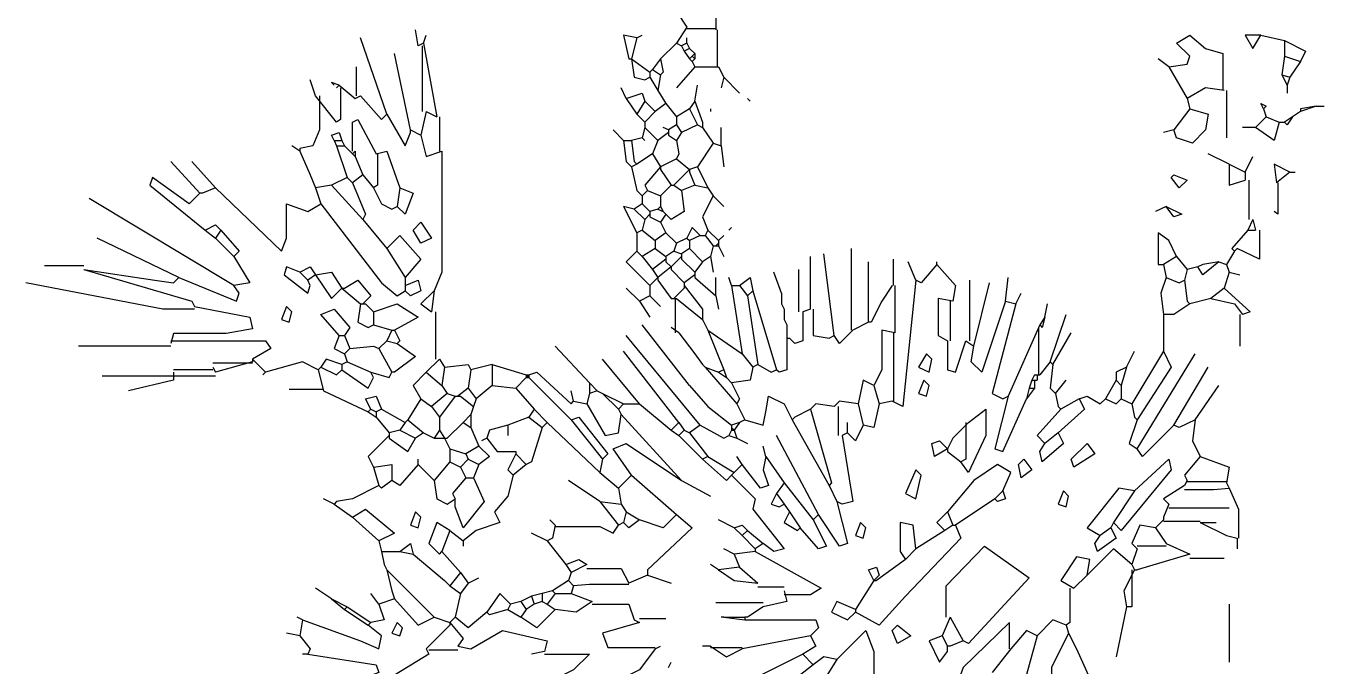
# Model space of a CAD drawing. Header units: inches. Extents: x 76 to 180, y 185 to 403.
# Drawn here: x 75.9 to 158.1, y 244.1 to 284.6 of the extents above; entities that cross this region are included whole.
import ezdxf

# ---------------------------------------------------------------- set-up
doc = ezdxf.new("R2010")
doc.units = ezdxf.units.IN
doc.header["$MEASUREMENT"] = 0
doc.layers.add('Standard', color=7, linetype='Continuous')

# ---------------------------------------------------------------- blocks, each defined once
blk = doc.blocks.new('A$C0E4205D2')
at = {"layer": 'Standard', "color": 3, "linetype": 'Continuous'}
for points in [[(41.167, 100.166), (41.833, 99.165)], [(43.666, 99.832), (43.666, 98.999)], [(24.832, 97.999), (24.666, 98.999)], [(25.166, 98.166), (25.333, 98.666)], [(38.666, 98.498), (37.833, 98.666), (38.167, 97.166), (38.333, 97.166)], [(38.666, 98.498), (39, 98.666)], [(41.833, 99.165), (41.167, 98.166)], [(41.833, 99.083), (43.666, 99.083)], [(43.75, 98.999), (43.75, 96.666)], [(72.333, 96.666), (73.5, 96.832), (73.666, 97.333), (72.833, 98.166), (73.666, 98.666), (74.666, 97.833), (75.749, 97.499), (75.749, 95.166)], [(78.166, 98.666), (77.167, 98.666), (77.666, 97.833), (78.166, 98.666)], [(78.166, 98.666), (79.666, 98.332)], [(22.833, 93.666), (21.165, 98.498)], [(25.166, 98.166), (24.832, 97.999)], [(25.082, 97.999), (25.082, 93.832)], [(25.166, 98.166), (25.999, 93.5)], [(38.666, 98.498), (38.333, 97.166)], [(41.167, 98.166), (40.166, 97.166)], [(41.167, 98.166), (41.499, 97.999)], [(41.833, 98.166), (41.499, 97.999)], [(41.499, 97.999), (41.666, 97.665)], [(42, 97.833), (41.666, 97.665)], [(41.833, 98.166), (41.833, 98.498)], [(41.833, 98.166), (42, 97.833)], [(42, 97.833), (42.332, 97.499)], [(79.666, 98.332), (81, 97.665), (80.666, 96.999)], [(79.666, 98.332), (79.666, 97.333)], [(24.333, 92.667), (23.332, 97.499)], [(38.333, 97.166), (39.499, 96.333)], [(38.333, 97.166), (38.499, 95.999), (39.166, 95.833), (39.499, 95.999)], [(40.166, 97.166), (39.667, 96.5)], [(40.166, 97.166), (40.333, 96.333), (40.166, 96.165)], [(41.666, 97.665), (42, 97.166)], [(42.166, 97.333), (42, 97.166)], [(42, 97.166), (42.166, 96.999)], [(42.332, 97.499), (42.166, 97.333)], [(42.166, 97.333), (42.332, 97.166)], [(42.332, 97.166), (42.166, 96.999)], [(42.166, 96.999), (42.332, 96.666)], [(42.332, 97.499), (42.332, 97.166)], [(72.333, 96.666), (71.666, 97.166)], [(79.666, 97.333), (79.5, 96.165)], [(79.666, 97.333), (80.666, 96.999)], [(80.666, 96.999), (79.999, 95.999)], [(20.917, 94.833), (20.917, 96.666)], [(39.667, 96.5), (39.499, 96.333)], [(39.499, 96.333), (39.499, 96.165)], [(39.499, 96.165), (39.499, 95.999)], [(39.667, 96.5), (40.166, 96.165)], [(40.166, 96.165), (39.999, 95.166)], [(42.332, 96.666), (41.167, 95.332)], [(42.332, 96.666), (43.832, 96.666)], [(43.832, 96.666), (44.167, 95.999)], [(72.333, 96.666), (73.5, 94.665)], [(79.5, 96.165), (79.999, 95.999)], [(79.5, 96.165), (79.832, 95.499)], [(18.333, 94.833), (17.999, 95.833)], [(19.916, 95.332), (19.916, 93.332), (19.666, 93.166), (18.333, 94.833)], [(19.833, 95.499), (19.333, 95.666), (19.499, 95.499)], [(19.833, 95.499), (19.666, 95.332)], [(19.833, 95.499), (20.833, 94.665), (21.165, 94.833)], [(37.999, 94.665), (37.666, 95.332)], [(39.499, 95.999), (39.999, 95.166)], [(42.332, 94.499), (42.499, 95.499)], [(44.167, 95.999), (44, 95.332)], [(44.167, 95.999), (45.166, 95)], [(75.833, 95.166), (74.666, 95.332), (73.5, 94.665)], [(79.999, 95.999), (79.832, 95.499)], [(79.832, 95.499), (79.832, 95)], [(18.582, 94.833), (18.582, 92.667), (18.166, 91.666), (17.332, 91.499), (17.332, 91.333)], [(21.165, 94.833), (22.499, 93.332), (22.833, 93.666)], [(37.999, 94.665), (39, 95), (39.166, 94.499)], [(37.999, 94.665), (38.666, 93.666)], [(39.166, 94.499), (38.666, 93.666)], [(39.166, 94.499), (39.833, 93.832)], [(39.999, 95.166), (40.5, 94.333)], [(42.332, 94.499), (42, 93.999)], [(42.332, 94.499), (42.833, 93.166), (42.833, 92.833)], [(45.667, 94.665), (45.833, 94.499)], [(73.5, 94.665), (73.666, 93.999)], [(75.999, 95.166), (75.999, 92.166)], [(25.333, 93.832), (25, 92.332)], [(25.333, 93.832), (25.999, 93.5)], [(39.833, 93.832), (39.166, 93.166)], [(40.5, 94.333), (39.833, 93.832)], [(40.5, 94.333), (41.167, 93.5)], [(42, 93.999), (41.167, 93.5)], [(42, 93.999), (42.499, 92.999)], [(43.333, 93.999), (43.333, 93.832)], [(73.666, 93.999), (74.832, 93.666), (74.666, 92.667), (73.833, 91.832), (72.833, 92.166), (72.667, 92.667)], [(73.666, 93.999), (72.667, 92.667)], [(78.333, 93.999), (78.166, 94.333), (78.499, 94.166), (78.333, 93.999)], [(78.333, 93.999), (78.499, 93.5)], [(80.666, 93.832), (80.167, 93.5)], [(81.667, 94.166), (80.666, 93.832)], [(81.667, 94.166), (80.666, 93.999), (80.666, 93.832)], [(81.667, 94.166), (82.166, 94.166)], [(20.667, 91.333), (20.667, 93.166), (20.999, 93.332), (22.166, 91.165)], [(22.833, 93.666), (23.999, 91.666), (24.333, 92.499), (24.333, 92.667)], [(26.166, 93.5), (26.166, 91.333)], [(38.666, 93.666), (39.166, 93.166)], [(39.166, 93.166), (39.166, 92.833)], [(41.167, 92.999), (40.666, 92.667)], [(41.167, 93.5), (41.167, 92.999)], [(41.167, 92.999), (41.499, 92.499)], [(42.499, 92.999), (41.499, 92.499)], [(42.499, 92.999), (42.833, 92.833)], [(78.499, 93.5), (77.833, 92.833)], [(79.333, 93.166), (78.999, 92), (77.833, 92.833)], [(78.499, 93.5), (79.333, 93.166)], [(79.333, 93.166), (79.666, 93.166)], [(80.167, 93.5), (79.666, 93.166)], [(80.167, 93.5), (79.832, 92.999), (79.666, 93.166)], [(19.499, 92), (19.333, 92.332), (19.833, 92.499), (20, 92)], [(24.333, 92.667), (25, 92.332)], [(25, 92.332), (25.333, 90.999), (26.332, 91.333)], [(37.833, 92), (37.166, 92.667)], [(39, 92.166), (38.333, 92)], [(39.166, 92.833), (39, 92.166)], [(39, 92.166), (39.166, 92)], [(39.166, 92.833), (39.999, 92)], [(40.666, 92.499), (39.999, 92)], [(40.666, 92.667), (40.333, 92.833)], [(40.666, 92.667), (40.666, 92.499)], [(40.666, 92.499), (40.666, 92.332)], [(40.666, 92.332), (41.167, 92)], [(41.499, 92.499), (41.167, 92)], [(42.833, 92.833), (43.5, 91.832)], [(44, 91.666), (44, 92.833)], [(72.667, 92.667), (72, 92.499)], [(77.833, 92.833), (76.999, 92.833)], [(17.332, 91.333), (16.833, 91.666)], [(17.332, 91.333), (17.999, 89.833), (18.333, 89)], [(19.499, 92), (20, 92)], [(19.499, 92), (19.666, 91.666)], [(19.666, 91.666), (20.166, 91.666)], [(19.666, 91.666), (20.332, 89.665)], [(20, 92), (20.166, 91.666)], [(20.166, 91.666), (20.667, 91.165)], [(20.833, 91.333), (20.667, 91.165)], [(20.833, 91.333), (20.833, 90.999)], [(22.166, 91.165), (22.833, 91.333), (23.666, 89)], [(26.332, 91.333), (26.332, 83.665), (25.833, 82.5)], [(37.833, 92), (38.333, 92)], [(37.833, 92), (37.999, 90.666), (38.333, 90.332)], [(38.333, 92), (38.499, 90.666), (38.666, 90.5)], [(39.999, 92), (39.667, 91.165)], [(41.167, 92), (41.333, 91.165), (41.167, 90.832)], [(43.5, 91.832), (42.499, 90.332)], [(43.5, 91.832), (44, 91.666)], [(44, 91.666), (44.167, 90.332)], [(11, 88.666), (9.166, 90.666)], [(12, 89), (10.5, 90.666)], [(20.667, 91.165), (20.833, 90.999)], [(20.833, 90.999), (21.333, 89.833)], [(22.249, 91.165), (22.249, 89.166), (22, 89)], [(38.666, 90.5), (38.333, 90.332)], [(39.667, 91.165), (38.666, 90.5)], [(39.667, 91.165), (40.166, 90.332)], [(41.167, 90.832), (40.166, 90.332)], [(41.167, 90.832), (42, 90.166)], [(76.166, 90.5), (74.832, 91.165)], [(76.166, 90.5), (77.167, 89.999)], [(76.166, 90.5), (76.166, 89.166), (77.167, 89.499)], [(77.167, 89.999), (77.666, 90.999)], [(79.999, 89.999), (78.999, 90.5), (79.166, 89.333)], [(11, 88.666), (10.333, 87.999), (8, 89.665), (7.832, 89.166), (11.333, 86.333)], [(20.332, 89.665), (19.333, 89.166)], [(20.332, 89.665), (20.667, 89.333)], [(21.333, 89.833), (20.667, 89.333)], [(21.333, 89.833), (22, 89)], [(38.333, 90.332), (38.666, 88.832), (39, 88.499)], [(40.166, 90.332), (39.166, 89.166), (39.333, 88.832)], [(40.166, 90.332), (40.166, 90.166)], [(40.166, 90.166), (40.833, 89.166)], [(42, 90.166), (40.999, 89.166)], [(42.499, 90.332), (42, 90.166)], [(42, 90.166), (42, 89.999)], [(42, 89.999), (42.332, 89.166)], [(42.499, 90.332), (43.166, 89)], [(72.667, 89.833), (73.5, 89.499), (73, 89), (72.499, 89.665), (72.667, 89.833)], [(77.167, 89.999), (77.167, 89.499)], [(79.999, 89.999), (79.166, 89.333)], [(79.999, 89.999), (80.333, 89.999)], [(12, 89), (11.166, 88.666), (11, 88.666)], [(12, 89), (16.167, 84.999), (16.499, 85.832), (16.499, 87.999), (17.833, 87.5), (18.666, 87.999)], [(19.333, 89.166), (18.333, 89)], [(18.333, 89), (18.666, 87.999)], [(19.333, 89.166), (21.333, 86.999)], [(20.667, 89.333), (21.5, 87.332), (21.333, 86.999)], [(22, 89), (22.499, 87.999), (23.166, 87.666), (23.5, 87.833)], [(23.666, 89), (24.5, 88.666), (23.999, 87.332), (23.5, 87.833)], [(23.666, 89), (23.5, 87.833)], [(39.333, 88.832), (39, 88.499)], [(39.333, 88.832), (40.166, 88.499)], [(40.833, 89.166), (40.166, 88.499)], [(41.499, 88.832), (41.666, 87.5), (40.833, 86.999), (40.5, 87.332)], [(40.833, 89.166), (40.999, 89.166)], [(40.999, 89.166), (41.499, 88.832)], [(42.332, 89.166), (41.499, 88.832)], [(42.332, 89.166), (43.166, 89)], [(43.166, 89), (43.5, 88.499)], [(77.415, 89.499), (77.415, 86.999)], [(79.25, 89.333), (79.25, 87.332), (78.999, 87.5)], [(13.167, 82.832), (3.999, 88.333)], [(18.666, 87.999), (22.499, 82.999), (23.5, 82.165), (23.999, 82.5)], [(39, 87.999), (38.499, 87.666)], [(39, 88.499), (39, 87.999)], [(39, 87.999), (39.499, 87.5)], [(40.166, 88.499), (40.166, 87.833)], [(43.5, 88.499), (42.833, 87.166), (43.166, 86.333)], [(43.5, 88.499), (44.167, 87.833)], [(38.499, 87.666), (37.833, 87.833), (38.666, 86.166)], [(38.499, 87.666), (39.166, 86.999)], [(39.499, 87.332), (39.166, 86.999)], [(39.999, 87.666), (39.499, 87.5)], [(39.499, 87.5), (39.499, 87.332)], [(39.499, 87.332), (39.499, 87.166)], [(39.499, 87.166), (40.166, 86.833)], [(40.166, 87.833), (39.999, 87.666)], [(39.999, 87.666), (40.333, 87.5)], [(40.166, 87.833), (40.333, 87.5)], [(40.5, 87.332), (40.166, 86.833)], [(40.333, 87.5), (40.5, 87.332)], [(72.166, 87.833), (71.5, 87.5)], [(72.166, 87.833), (73.166, 87.332), (72.667, 87.166), (72.166, 87.833)], [(11.333, 86.333), (12, 86.665), (12.332, 86.333)], [(11.333, 86.333), (12, 85.832)], [(12.332, 86.333), (12, 85.832)], [(12.332, 86.333), (13.499, 84.999), (13.167, 84.666)], [(21.333, 86.999), (22.833, 85.165)], [(25, 86.833), (25.667, 85.832), (25, 85.499), (24.5, 86.333), (25, 86.833)], [(39, 86.333), (38.666, 86.166)], [(39.166, 86.999), (39, 86.333)], [(39, 86.333), (39.833, 85.666)], [(40.166, 86.833), (40.5, 86.166)], [(42.667, 85.998), (42.166, 86.499), (41.833, 85.832)], [(43.166, 86.333), (42.999, 85.998)], [(43.166, 86.333), (43.832, 85.666)], [(44.666, 86.499), (44.499, 86.333)], [(77.333, 86.333), (76.332, 85.165), (76.5, 84.999)], [(78.082, 86.333), (78.082, 84.499), (76.666, 85.165), (76.5, 84.999)], [(77.666, 86.999), (77.333, 86.333)], [(77.333, 86.333), (77.833, 86.333)], [(77.666, 86.999), (77.833, 86.333)], [(9.666, 83.333), (4.5, 85.832)], [(12, 85.832), (13.167, 84.666)], [(22.833, 85.165), (23.666, 85.998), (25, 84.499), (23.999, 83.333)], [(38.666, 86.166), (38.666, 84.999)], [(40.5, 86.166), (39.833, 85.666)], [(39.833, 85.666), (39.833, 85.165)], [(40.5, 86.166), (41.167, 85.499)], [(41.167, 85.499), (40.999, 84.999)], [(41.833, 85.832), (41.167, 85.499)], [(41.833, 85.832), (42, 85.666)], [(42.667, 85.998), (42, 85.666)], [(42, 85.666), (42, 85.165)], [(42.667, 85.998), (42.999, 85.998)], [(42.999, 85.998), (43.5, 85.333)], [(43.832, 85.499), (43.666, 85.333)], [(43.832, 85.666), (44.167, 85.998)], [(43.832, 85.666), (43.832, 85.499)], [(43.832, 85.499), (43.832, 85.333)], [(72.833, 84.666), (72.333, 85.666), (71.666, 86.166), (71.666, 84.166), (72, 84.166)], [(13.167, 84.666), (14.166, 82.999), (13.167, 82.832)], [(22.833, 85.165), (23.999, 83.333)], [(38.666, 84.999), (37.999, 84.332), (39.499, 82.832)], [(38.666, 84.999), (39, 84.666)], [(39.833, 85.165), (39, 84.666)], [(39, 84.666), (39.667, 83.833)], [(39.833, 85.165), (40.5, 84.666)], [(40.999, 84.999), (40.5, 84.666)], [(40.5, 84.666), (40.5, 84.499)], [(41.499, 84.666), (40.833, 84)], [(40.999, 84.999), (41.499, 84.833)], [(42, 85.165), (41.499, 84.833)], [(41.499, 84.833), (41.499, 84.666)], [(41.499, 84.666), (41.499, 84.499)], [(42, 85.165), (42.833, 84.332)], [(43.333, 84.666), (42.833, 84.332)], [(43.5, 85.333), (43.333, 84.666)], [(43.333, 84.666), (43.5, 83.665)], [(43.5, 85.333), (43.666, 85.333)], [(43.666, 85.333), (43.832, 85.333)], [(43.832, 85.333), (44.167, 84.666)], [(49.666, 81.332), (49.666, 84.666)], [(51.166, 79.666), (50.499, 84.833)], [(52.249, 79.999), (52.249, 85.165)], [(72.833, 84.666), (72, 84.166)], [(72.833, 84.666), (73.5, 83.833)], [(76.5, 84.999), (75.999, 84.166)], [(3.667, 84.082), (1.166, 84.082)], [(3.667, 83.833), (10.5, 81.833), (10.666, 81.499)], [(3.667, 83.833), (8.167, 83.166), (9.332, 82.999), (9.666, 83.333)], [(17.332, 83.665), (16.499, 84), (16.333, 83.499), (17.833, 82.333), (17.999, 82.832), (17.833, 83.166)], [(17.332, 83.665), (17.999, 84), (18.333, 83.499)], [(40.5, 84.499), (39.667, 83.833)], [(39.667, 83.833), (39.999, 83.333)], [(40.833, 84), (39.999, 83.333)], [(40.5, 84.499), (40.5, 84.332)], [(40.5, 84.332), (40.833, 84)], [(40.833, 84), (40.833, 83.833)], [(40.833, 83.833), (41.666, 82.999)], [(41.499, 84.499), (42.332, 83.665)], [(42.833, 84.332), (42.332, 83.665)], [(48.917, 81.166), (48.917, 83.833)], [(53.333, 80.499), (53.333, 84.332)], [(54.916, 82.832), (54.916, 84.499)], [(56.332, 83.166), (55.833, 84.332)], [(57.666, 84.166), (56.667, 82.999), (56.332, 83.166)], [(57.666, 84.166), (57.666, 84.332)], [(57.666, 84.166), (58.833, 82.832), (58.665, 81.833)], [(72, 84.166), (72.166, 83.333)], [(73.5, 83.833), (73.332, 83.166)], [(74.167, 84), (73.5, 83.833)], [(75.499, 84.332), (74.5, 84.166), (74.167, 84)], [(75.499, 84.332), (74.5, 83.499), (74.167, 84)], [(75.499, 84.332), (75.999, 84.166)], [(75.999, 84.166), (76.166, 83.665)], [(10.666, 81.332), (8.665, 81.332), (0, 82.999)], [(9.666, 83.333), (13.333, 81.833), (13.499, 82.333), (13.167, 82.832)], [(17.332, 83.665), (17.833, 83.166)], [(18.333, 83.499), (17.833, 83.166)], [(18.333, 83.499), (19.333, 83.665), (20, 82.666)], [(18.333, 83.499), (19.333, 81.999), (20, 82.666)], [(20.166, 82.666), (20.999, 83.166), (21.832, 82.165), (21.333, 81.666)], [(23.999, 83.333), (23.999, 82.832)], [(23.999, 82.832), (24.832, 83.166), (25, 82.5), (24.333, 82.165), (23.999, 82.5)], [(39.999, 83.333), (39.499, 82.832)], [(39.999, 83.333), (39.999, 83.166)], [(39.999, 83.166), (40.833, 81.999)], [(42.332, 83.499), (41.666, 82.999)], [(41.666, 82.999), (41.666, 82.832)], [(42.332, 83.665), (42.332, 83.499)], [(42.332, 83.499), (42.332, 83.333)], [(42.332, 83.333), (43.666, 82.165)], [(43.666, 82.165), (43.666, 83.333)], [(44.666, 82.832), (44.499, 83.333)], [(45.166, 82.832), (45.833, 83.333), (45.999, 82.5)], [(47.833, 82.333), (47.333, 83.665)], [(56.332, 83.166), (55.499, 75.166), (54.832, 75.499)], [(59.749, 79.332), (59.749, 83.166)], [(59.999, 78.999), (61, 82.999)], [(62, 81.833), (62.166, 83.333)], [(72.166, 83.333), (71.832, 82.333), (72, 81)], [(72.166, 83.333), (73, 82.999), (73.332, 83.166)], [(73.332, 83.166), (73.5, 81.833), (73.666, 81.666)], [(76.166, 83.665), (75.833, 82.666)], [(76.166, 83.665), (76.833, 83.499)], [(20, 82.666), (20.166, 82.666)], [(20, 82.666), (21.165, 81.666)], [(23.999, 82.832), (23.999, 82.666)], [(23.999, 82.666), (23.999, 82.5)], [(25.833, 82.5), (25, 81.666), (25.667, 81.166)], [(25.833, 82.5), (25.667, 81.166)], [(38.832, 81.833), (37.999, 82.666)], [(39.499, 82.832), (39.499, 82.165)], [(41.666, 82.666), (40.999, 81.999)], [(41.666, 82.832), (41.666, 82.666)], [(41.666, 82.832), (42.833, 81.332), (42.833, 80.666)], [(44.666, 82.832), (45.166, 82.832)], [(44.666, 82.832), (45.332, 78.499)], [(45.166, 82.832), (45.667, 82.165)], [(45.999, 82.5), (45.667, 82.165)], [(45.999, 82.5), (47.499, 77.499)], [(47.833, 82.333), (47.833, 81.666)], [(47.833, 82.333), (47.833, 81.666)], [(54.832, 82.832), (54.166, 81.833), (53.499, 80.499), (53.333, 80.499)], [(54.999, 82.832), (54.999, 80.499), (54.999, 79.832)], [(62.666, 81.666), (62.999, 82.333)], [(75.833, 82.666), (75, 81.999)], [(75.833, 82.666), (77.499, 81.166), (76.999, 81)], [(10.666, 81.499), (14.166, 80.832), (14.333, 80.083), (12.666, 79.791), (9.332, 79.791), (9.166, 79.166)], [(16.499, 81.499), (16.167, 80.666), (16.666, 80.499), (16.833, 81.166), (16.499, 81.499)], [(21.165, 81.666), (20.999, 80.499), (21.666, 80.167), (22, 80.333)], [(21.165, 81.666), (21.333, 81.666)], [(21.333, 81.666), (21.5, 81.666)], [(21.5, 81.666), (22, 81.166)], [(22, 81.166), (23.5, 81.666), (24.832, 80.832), (23.332, 79.999)], [(39.499, 82.165), (38.832, 81.833)], [(38.832, 81.833), (39.499, 80.832)], [(39.499, 82.165), (40.166, 81.499)], [(40.833, 81.999), (40.999, 81.999)], [(40.999, 81.999), (41.167, 81.999)], [(41.083, 81.999), (41.083, 79.832)], [(41.167, 81.999), (42.833, 80.666)], [(43.666, 82.165), (43.832, 81.332)], [(45.667, 82.165), (46.333, 77.832)], [(47.833, 81.666), (48, 81.332)], [(58.665, 81.833), (57.75, 81.999), (57.75, 79.666), (58.333, 79.332)], [(58.499, 81.833), (58.499, 79.332)], [(62, 81.833), (60.5, 77.333), (59.833, 78), (59.999, 78.999)], [(62.666, 81.666), (61.166, 75.999), (61.833, 75.665), (62.166, 75.833)], [(62, 81.833), (62.666, 81.666)], [(64.499, 80.832), (64.667, 81.666)], [(73.666, 81.666), (72.667, 81), (72, 81)], [(75, 81.999), (73.666, 81.666)], [(75, 81.999), (76.5, 81.666), (76.999, 81)], [(19.833, 79.666), (18.666, 81), (19.499, 81.332), (20.5, 80.167), (20.166, 79.666)], [(22, 81.166), (22, 80.333)], [(25.916, 81.166), (25.916, 78.166)], [(42.833, 80.666), (43.166, 79.999)], [(48, 81.332), (48, 80.666)], [(48, 81.332), (48, 80.666)], [(48, 80.666), (48.166, 80.333)], [(49.167, 81.166), (49.167, 79.332), (48.666, 79.166), (48.332, 79.5)], [(49.666, 81.332), (49.167, 81.166)], [(49.832, 81.332), (49.832, 79.666), (50.833, 79.5), (51.166, 79.666)], [(64.499, 80.832), (64.166, 80.333)], [(64.499, 80.832), (64.333, 80.167)], [(64.833, 78), (65.833, 81)], [(72, 81), (72, 78.665)], [(76.833, 81), (76.833, 78.999)], [(22, 80.333), (23.166, 79.999)], [(23.166, 79.999), (22.833, 79.332)], [(23.166, 79.999), (23.332, 79.999)], [(23.332, 79.999), (23.666, 79.332), (23.5, 79.166)], [(42, 76.5), (39, 80.333)], [(41.333, 79.832), (40.833, 80.167)], [(41.333, 79.832), (42.332, 78.499)], [(43.166, 79.999), (45.332, 78.499)], [(43.166, 79.999), (44.167, 77.499)], [(48.166, 80.333), (48.166, 79.5)], [(48.166, 80.333), (48.166, 79.5)], [(52.333, 79.999), (51.5, 79.166), (51.166, 79.666)], [(53.333, 80.499), (52.333, 79.999)], [(54.999, 79.832), (54.166, 79.999), (54.166, 77.499), (53.667, 76.5)], [(54.916, 79.832), (54.916, 75.499)], [(64.166, 80.333), (62.166, 75.833)], [(64.082, 80.167), (64.082, 77.165)], [(64.166, 80.333), (64.333, 80.167)], [(64.999, 77.832), (66.167, 79.832)], [(9.166, 78.999), (3.333, 78.999)], [(9.166, 79.332), (15.166, 79.332), (15.5, 78.833), (14.333, 78.166)], [(19.833, 79.666), (19.499, 78.833), (20.166, 78.499)], [(19.833, 79.666), (20.166, 79.666)], [(20.166, 79.666), (20.5, 78.833)], [(20.5, 78.833), (22, 78.999), (22.333, 78.833)], [(22.833, 79.332), (22.333, 78.833)], [(22.833, 79.332), (23.5, 79.166)], [(23.5, 79.166), (24.666, 78.332), (23.332, 77.333), (23.166, 77.333)], [(35.666, 76.666), (33.499, 78.999)], [(42.667, 73.999), (37.999, 79.666)], [(48.166, 79.5), (48.166, 77.499), (47.667, 77.333), (47.499, 77.499)], [(48.166, 79.5), (48.332, 79.5)], [(58.333, 79.332), (58.333, 77.499), (58.833, 77.333), (59.5, 79.332)], [(59.5, 79.332), (59.999, 78.999)], [(14.333, 78.166), (14.333, 78)], [(14.333, 78.166), (15.166, 77.333)], [(20, 77.832), (19, 78.166), (18.666, 77.666)], [(20.5, 78.833), (20.166, 78.499)], [(20.166, 78.499), (20.332, 78)], [(22.333, 78.833), (23.166, 77.333)], [(26.166, 78.166), (25.333, 77.333)], [(26.166, 78.166), (26.5, 77.666)], [(38.832, 75.333), (36.499, 78.166)], [(41.333, 74.165), (37.833, 78.665)], [(42.332, 78.499), (42.833, 77.832)], [(42.332, 78.499), (42.833, 77.832)], [(45.332, 78.499), (45.999, 77.666)], [(56.999, 78.499), (56.5, 77.666), (57.166, 77.333), (57.333, 78.166), (56.999, 78.499)], [(69.666, 77.666), (70.166, 78.665)], [(72, 78.665), (70, 75.333)], [(72, 78.665), (72.499, 77.666), (70.332, 74.333)], [(70.332, 72.499), (73.999, 78.499)], [(11.833, 77.499), (9.332, 77.499)], [(9.332, 77.333), (9.332, 76.833)], [(14.333, 77.916), (11.833, 77.916)], [(11.833, 77.666), (12, 77.333)], [(14.333, 78), (12, 77.333)], [(15.166, 77.333), (14.999, 77.165)], [(18.5, 77.499), (17.499, 78), (15.166, 77.333)], [(18.666, 77.666), (18.5, 77.499)], [(18.5, 77.499), (18.832, 76.166)], [(18.666, 77.666), (19.666, 77.165), (20, 77.499)], [(20.332, 78), (20, 77.832)], [(20, 77.832), (20, 77.499)], [(20, 77.499), (21.666, 76.332), (22, 76.999), (21.832, 77.333)], [(20.332, 78), (21.832, 77.333)], [(21.832, 77.333), (23, 76.999), (23.166, 77.333)], [(25.333, 77.333), (24.5, 76.5), (25, 75.665)], [(25.333, 77.333), (26.332, 76.5)], [(26.5, 77.666), (26.332, 76.5)], [(26.5, 77.666), (28, 77.832), (28.166, 77.499)], [(28.166, 77.499), (28, 76.332)], [(29.5, 77.832), (28.166, 77.499)], [(29.5, 77.832), (31.667, 77.165)], [(29.5, 77.832), (29.5, 76.5)], [(31.833, 77.165), (32.333, 77.333), (34.5, 75.333), (34.666, 75.499)], [(42.833, 77.832), (42.999, 77.666)], [(42.999, 77.666), (43.832, 77.333)], [(42.999, 77.666), (45, 75.333)], [(44.167, 77.499), (43.832, 77.333)], [(43.832, 77.333), (44.333, 76.999)], [(44.167, 77.499), (44.333, 76.999)], [(45.999, 77.666), (45.833, 76.833), (44.666, 76.666)], [(46.333, 77.832), (45.999, 77.666)], [(46.333, 77.832), (47.166, 77.333), (47.499, 77.499)], [(64.833, 78), (64.166, 77.165)], [(64.833, 78), (64.999, 77.832)], [(64.999, 77.832), (64.833, 76.332), (65.166, 75.999)], [(69.666, 77.666), (69, 77.333), (69, 76.833)], [(69.666, 77.666), (69.333, 76.5)], [(72.667, 73.999), (74.832, 77.666)], [(9.332, 77.083), (4.832, 77.083)], [(9.332, 76.833), (6.5, 76.166)], [(12, 77.083), (9.332, 77.083)], [(26.332, 76.5), (26.666, 75.999)], [(29.5, 76.5), (28.499, 75.665)], [(29.5, 76.5), (31, 76.332)], [(31.667, 76.999), (31, 76.332)], [(31.667, 77.165), (31.833, 77.165)], [(31.667, 77.165), (31.667, 76.999)], [(31.667, 77.165), (31.833, 76.999)], [(31.833, 77.165), (31.667, 76.999)], [(31.667, 76.999), (31.833, 76.999)], [(31.833, 77.165), (31.833, 76.999)], [(31.833, 76.999), (34.5, 74.333)], [(35.666, 76.666), (36.166, 76.166)], [(35.666, 76.666), (35.666, 75.999)], [(42, 76.5), (43.166, 75.166)], [(42, 76.5), (43.166, 75.166)], [(44.333, 76.999), (44.666, 76.666)], [(44.666, 76.666), (45.166, 75.665), (45, 75.333)], [(53.667, 76.5), (53, 76.833), (52.666, 75.333)], [(53.667, 76.5), (53.999, 75.333)], [(56.833, 76.833), (56.5, 75.999), (56.999, 75.833), (57.166, 76.5), (56.833, 76.833)], [(63.666, 76.833), (63.499, 76.332)], [(63.832, 77.165), (63.666, 76.833)], [(63.666, 76.833), (63.832, 76.833)], [(63.832, 77.165), (64, 77.165)], [(63.832, 76.833), (64, 76.833)], [(63.832, 76.833), (63.832, 76.332)], [(64, 77.165), (64.166, 77.165)], [(64, 77.165), (64, 76.833)], [(65.166, 75.999), (65.833, 76.833)], [(69, 76.833), (68.333, 75.665)], [(69, 76.833), (69.333, 76.5)], [(69.333, 76.5), (69.333, 75.665)], [(73.999, 74.333), (75.499, 76.5)], [(18.832, 76.25), (16.666, 76.25)], [(18.832, 76.166), (21.666, 74.832)], [(21.832, 75), (21.5, 75.665), (22.166, 75.833), (22.499, 75)], [(25, 75.665), (24.167, 74.333)], [(25, 75.665), (25.667, 75.166)], [(26.666, 75.999), (25.667, 75.166)], [(27.167, 75.833), (26.166, 74.499)], [(26.666, 75.999), (27.167, 75.833)], [(27.167, 75.833), (27.333, 75.833)], [(28, 76.332), (27.333, 75.833)], [(27.333, 75.833), (27.499, 75.833)], [(27.499, 75.833), (28.333, 75.166)], [(28, 76.332), (28.499, 75.665)], [(28.499, 75.665), (28.333, 75.166)], [(31, 76.332), (32.166, 75)], [(34.666, 75.499), (34.5, 76.166)], [(35.666, 75.999), (35.5, 75.333)], [(36.166, 76.166), (35.666, 75.999)], [(36.166, 76.166), (36.499, 75.999)], [(36.499, 75.999), (37.833, 75.333)], [(36.499, 75.999), (37.5, 75)], [(45.5, 74.333), (46.666, 73.999), (46.832, 74.832), (47, 75.833), (48, 75.333), (48.5, 74.333)], [(62.166, 75.833), (61.333, 72.499), (61.833, 72.333), (63.333, 75.665)], [(63.499, 76.332), (63.333, 75.665)], [(63.832, 76.332), (63.333, 75.665)], [(63.499, 76.332), (63.832, 76.332)], [(65.166, 75.999), (65.333, 75.166), (65.5, 75)], [(66.666, 75.665), (67, 75), (65.333, 73.498)], [(66.666, 75.665), (65.5, 75)], [(66.666, 75.665), (67.166, 75.833), (67.999, 75.333), (68.333, 75.665)], [(68.333, 75.665), (69, 75.333), (69.333, 75.665)], [(69.333, 75.665), (70, 75.333)], [(21.832, 75), (21.666, 74.832)], [(21.666, 74.832), (22.166, 74.499)], [(21.832, 75), (22.166, 74.832)], [(22.499, 75), (22.166, 74.832)], [(22.166, 74.832), (22.166, 74.666)], [(22.499, 75), (23.999, 74.165)], [(25.667, 75.166), (26.166, 74.499)], [(28.333, 75.166), (28.166, 74.666)], [(32.166, 75), (31.833, 74.499)], [(32.166, 75), (33, 74.165)], [(34.666, 75.499), (35.5, 75.333)], [(35.5, 75.333), (36.667, 73.332), (37.5, 73.498), (37.666, 74.666)], [(37.833, 75.333), (37.5, 75)], [(37.5, 75), (37.666, 74.666)], [(37.833, 75.333), (38.832, 75.333)], [(38.832, 75.333), (40.833, 73.666)], [(43.166, 75.166), (44.666, 73.999)], [(45, 75.333), (45.5, 74.333)], [(49.666, 75), (48.666, 74.499), (48.5, 74.333)], [(51.166, 75.166), (50, 75.333), (49.666, 75)], [(49.666, 75), (50.999, 70.332), (50.833, 70.166)], [(52.666, 75.333), (51.5, 75.499), (51.166, 75.166)], [(51.416, 75.166), (51.416, 73.332)], [(52.666, 75.333), (53, 73.999)], [(53.999, 75.333), (53.667, 73.833), (53, 73.999)], [(54.832, 75.499), (53.999, 75.333)], [(59.666, 74.165), (60.75, 75), (60.75, 73.332), (59.666, 70.999), (59.166, 71.666)], [(65.5, 75), (64, 73.332), (64.499, 72.833)], [(70, 75.333), (70.166, 74.499), (70.332, 74.333)], [(22.166, 74.666), (22.166, 74.499)], [(22.166, 74.499), (23, 73.498)], [(23.999, 74.165), (23.666, 73.666)], [(24.167, 74.333), (23.999, 74.165)], [(24.167, 74.333), (25.166, 73.498)], [(26.166, 74.499), (26.166, 73.666)], [(27.666, 74.165), (26.666, 73.166)], [(28.166, 74.666), (27.666, 74.165)], [(27.666, 74.165), (28.166, 73.833)], [(28.166, 74.666), (28.166, 73.833)], [(30.499, 73.999), (29.333, 73.666), (29.166, 73.166)], [(31.833, 74.499), (30.499, 73.999)], [(30.499, 73.999), (30.499, 73.332)], [(31.833, 74.499), (32.666, 73.833)], [(33, 74.165), (32.666, 73.833)], [(33, 74.165), (36.333, 70.999)], [(34.5, 74.333), (34.999, 74.499), (36.833, 72.166), (36.499, 71.832)], [(34.5, 74.333), (36.499, 71.832)], [(37.666, 74.666), (41.499, 70.499)], [(41.333, 74.165), (40.833, 73.666)], [(41.333, 74.165), (41.666, 73.666)], [(42.667, 73.999), (42, 73.498)], [(42.667, 73.999), (44.167, 73.166), (44.499, 73.332)], [(45.166, 74.165), (44.666, 73.999)], [(44.666, 73.999), (44.666, 73.833)], [(45.166, 74.165), (44.833, 73.666)], [(45.5, 74.333), (45.166, 74.165)], [(48.5, 74.333), (50.833, 70.166)], [(51.999, 73.498), (51.999, 74.165)], [(53, 73.999), (52.499, 72.999), (51.999, 73.498)], [(59.666, 74.165), (58.665, 73.166), (58.333, 72.499)], [(59.5, 74.165), (59.5, 71.832), (59.166, 71.666)], [(70.332, 74.333), (69.833, 72.833), (70.332, 72.499)], [(72.667, 73.999), (70.667, 71.999), (70.332, 72.499)], [(73.999, 74.333), (73, 73.833), (72.667, 73.999)], [(73.999, 74.333), (73.833, 72.999), (74.333, 71.999)], [(23, 73.332), (21.666, 71.999), (22, 71.333)], [(23.666, 73.666), (23, 73.498)], [(23, 73.498), (23, 73.332)], [(23, 73.332), (23, 73.166)], [(23, 73.166), (24.167, 72.333), (24.666, 73.166)], [(23.666, 73.666), (24.666, 73.166)], [(25.166, 73.498), (24.666, 73.166)], [(25.166, 73.498), (25.833, 73.166)], [(26.166, 73.666), (25.833, 73.166)], [(25.833, 73.166), (26.5, 73.166)], [(26.166, 73.666), (26.5, 73.166)], [(26.5, 73.166), (26.666, 73.166)], [(26.5, 73.166), (26.833, 72.499)], [(28.166, 73.833), (28.667, 72.665)], [(29.166, 73.166), (28.833, 72.999)], [(29.166, 73.166), (29.832, 72.333), (31, 72.333), (31, 72.166)], [(32.666, 73.833), (31.999, 71.666), (31.667, 71.5)], [(40.833, 73.666), (41.333, 73.332)], [(41.666, 73.666), (41.333, 73.332)], [(41.333, 73.332), (42.833, 71.832)], [(41.666, 73.666), (42, 73.498)], [(42, 73.498), (43.166, 71.999)], [(44.666, 73.666), (44.499, 73.332)], [(44.499, 73.332), (45, 73.166)], [(44.666, 73.833), (44.666, 73.666)], [(44.666, 73.833), (44.833, 73.666)], [(44.666, 73.666), (44.833, 73.666)], [(44.833, 73.666), (45, 73.166)], [(45, 73.166), (45.667, 72.833)], [(50.166, 68.332), (47.499, 73.332)], [(51.666, 73.332), (52.333, 69.166), (51.666, 68.999), (51.332, 69.166)], [(51.999, 73.498), (51.666, 73.332)], [(65.333, 73.498), (65.666, 72.833), (64.333, 71.666), (64.166, 72.333), (64.499, 72.833)], [(65.333, 73.498), (64.499, 72.833)], [(26.833, 72.499), (27.833, 72.166)], [(26.833, 72.499), (26.833, 71.666)], [(28.667, 72.665), (27.833, 72.166)], [(28.667, 72.665), (29.333, 71.999), (28.667, 71.5)], [(38.333, 70.833), (37.166, 72.499), (37.999, 72.833), (41.499, 70.499)], [(46.832, 71.999), (46.666, 72.665)], [(58.333, 72.499), (57.5, 71.999), (57.333, 72.833), (57.832, 72.999), (58.333, 72.499)], [(58.333, 72.499), (58.333, 72.333)], [(58.333, 72.333), (59.166, 71.666)], [(67.166, 72.833), (67.667, 72.166), (66.333, 71.333), (66.167, 71.832), (67.166, 72.833)], [(22, 71.333), (23.166, 71.5), (23.166, 70.499)], [(24.832, 71.5), (23.666, 70.166), (23.166, 70.499)], [(24.832, 71.5), (24.832, 71.832)], [(24.832, 71.5), (25.833, 70.499)], [(26.833, 71.666), (25.833, 70.499)], [(26.833, 71.666), (27.499, 71.333)], [(28, 71.832), (27.499, 71.333)], [(27.833, 72.166), (28, 71.832)], [(28, 71.832), (28.667, 71.5)], [(28.667, 71.5), (28.333, 70.666)], [(31, 72.166), (30.499, 71.165), (30.833, 70.833)], [(31.667, 71.5), (30.833, 70.833)], [(31, 72.166), (31.667, 71.5)], [(36.499, 71.832), (36.333, 70.999)], [(43.166, 71.999), (42.833, 71.832)], [(42.833, 71.832), (44.333, 70.499), (44.666, 70.833)], [(43.166, 71.999), (44.833, 70.999)], [(45.332, 71.5), (44.833, 70.999)], [(45.332, 71.5), (45, 71.999)], [(46.832, 71.999), (46.666, 71.165), (47, 70.166), (46.5, 70), (45.332, 71.5)], [(46.832, 71.999), (48, 70.332)], [(61.833, 69.833), (62.332, 70.999), (61.499, 71.5), (59.999, 70.499), (58.333, 68.5)], [(63.167, 71.832), (63.666, 71.165), (62.999, 70.666), (62.833, 71.5), (63.167, 71.832)], [(70.166, 69.833), (72.333, 71.832), (72.499, 71.165), (69.333, 67.332), (68.832, 67.833)], [(74.333, 71.999), (73.332, 70.833), (73.5, 70.499)], [(74.333, 71.999), (76.166, 71.333), (75.999, 70.332)], [(22, 71.333), (22.333, 70.166)], [(27.833, 70.666), (26.999, 69.665), (27.167, 69.333)], [(28.333, 70.666), (28.999, 69.166), (27.666, 67.499), (27.167, 68.832), (27.167, 69.333)], [(27.499, 71.333), (27.833, 70.666)], [(30.833, 70.833), (30.499, 69.499), (29.666, 68.5), (29.999, 67.833), (28.499, 67.332), (27.666, 66.666)], [(27.833, 70.666), (28.333, 70.666)], [(36.333, 70.999), (37.5, 70)], [(38.333, 70.833), (37.5, 70)], [(38.333, 70.833), (41.167, 68.332)], [(44.833, 70.999), (44.666, 70.833)], [(44.666, 70.833), (46.165, 69.333), (45.999, 68.666), (48, 66.165), (47.333, 65.999), (46.666, 66.499)], [(56.332, 71.165), (55.666, 69.665), (56.332, 69.333), (56.667, 70.833), (56.332, 71.165)], [(22.333, 70.166), (20.667, 69.333), (19.666, 69.166), (19.499, 68.999)], [(23.166, 70.499), (22.499, 70), (22.333, 70.166)], [(25.833, 70.499), (25.999, 69.333), (26.666, 68.999), (27.167, 69.333)], [(36.333, 69.166), (34.332, 70.499)], [(37.5, 70), (37.666, 68.999)], [(41.499, 70.499), (43.333, 69.499)], [(48, 70.332), (47.499, 69.665)], [(48, 70.332), (49.832, 67.999)], [(50.833, 70.166), (51.332, 69.166)], [(70.166, 69.833), (69.167, 70), (67.166, 67.499), (67.999, 67)], [(73.332, 70.166), (72, 69.333), (72.333, 68.999)], [(73.5, 70.499), (73.332, 70.166)], [(73.332, 69.916), (75.166, 69.916), (76.166, 70)], [(73.5, 70.416), (75.999, 70.416)], [(75.999, 70.332), (76.166, 70)], [(76.166, 70), (76.75, 68.666), (76.75, 66.832)], [(19.499, 68.999), (18.832, 69.333)], [(36.333, 69.166), (37.666, 68.999)], [(36.333, 69.166), (37.5, 67.667)], [(47.499, 69.665), (47.166, 68.999), (47.667, 68.832), (48, 68.999)], [(47.499, 69.665), (48, 68.999)], [(51.332, 69.166), (51.999, 66.499), (51.5, 66.333), (50.166, 68.332)], [(61.333, 69.333), (58.833, 67.667)], [(61.833, 69.833), (61.333, 69.333)], [(61.833, 69.833), (62, 69.333), (61.499, 69.166), (61.333, 69.333)], [(65.666, 69.833), (65.333, 68.999), (65.833, 68.832), (65.999, 69.499), (65.666, 69.833)], [(70.166, 69.833), (68.832, 67.833)], [(19.499, 68.999), (20.667, 68.166)], [(20.667, 68.166), (21.5, 68.666), (23.332, 67.166), (22.333, 66.666)], [(24.666, 68.5), (24.333, 67.667), (24.832, 67.499), (25, 68.166), (24.666, 68.5)], [(37.666, 68.999), (37.999, 68.5)], [(37.999, 68.5), (37.833, 67.833)], [(37.999, 68.5), (38.832, 67.999)], [(41.167, 68.332), (40.333, 67.499), (38.832, 67.999)], [(41.167, 68.332), (42.166, 67.499), (39.333, 64.833), (39.333, 64.499)], [(48, 68.999), (48.332, 68.5)], [(48.332, 68.5), (48, 67.833), (48.833, 67.332), (48.999, 67.499)], [(48.332, 68.5), (48.999, 67.499)], [(50.166, 68.332), (49.832, 67.999)], [(58.333, 68.5), (57.666, 67.833), (58.167, 67.332)], [(58.333, 68.5), (58.665, 67.667)], [(72.333, 68.999), (72, 68.166), (72, 67.999)], [(72.333, 68.75), (76.166, 68.75)], [(20.667, 68.166), (22.333, 66.666)], [(26.833, 67.332), (25.999, 67.833), (25.499, 66.499), (26.166, 65.832), (26.332, 65.999)], [(33.499, 67.667), (33.333, 66.832), (33, 66.666)], [(33.499, 67.667), (33.167, 67.999)], [(33.499, 67.583), (36.333, 67.583), (37.166, 67.166), (37.5, 67.667)], [(37.833, 67.833), (37.5, 67.667)], [(38.832, 67.999), (38.167, 67.499), (37.833, 67.833)], [(44.833, 67.499), (43.832, 67.999)], [(44.833, 67.499), (45.332, 67.667), (45.667, 67.332)], [(44.833, 67.499), (45.332, 67)], [(49.832, 67.999), (50.667, 66.333), (50.166, 66.165), (48.999, 67.499)], [(52.833, 67.833), (52.499, 67), (53, 66.832), (53.166, 67.499), (52.833, 67.833)], [(58.833, 67.667), (59.166, 66.832), (55.666, 63.165), (53.999, 61.333), (52.499, 62.166)], [(56.332, 66.165), (56.166, 67.667), (55.333, 67.833), (55.333, 65.999), (55.666, 65.5)], [(58.665, 67.667), (58.167, 67.332)], [(58.665, 67.667), (58.833, 67.667)], [(68.666, 67.499), (69, 66.832), (67.833, 65.999), (67.667, 66.499), (67.999, 67)], [(68.666, 67.499), (67.999, 67)], [(68.832, 67.833), (68.666, 67.499)], [(71.5, 67.499), (70.5, 67.667), (70, 66.499), (70.332, 66.165)], [(72, 67.999), (71.5, 67.499)], [(71.5, 67.499), (72.166, 66.499)], [(72, 67.915), (74.333, 67.915)], [(74.333, 67.833), (75.333, 67.833)], [(74.333, 67.833), (75.999, 67), (76.666, 66.832)], [(22.333, 66.666), (22.499, 65.999)], [(26.833, 67.332), (26.332, 65.999)], [(26.833, 67.332), (27.666, 66.666)], [(27.666, 66.666), (27.666, 66.333)], [(33, 66.666), (31.999, 67.166)], [(33, 66.666), (34.166, 65.166)], [(45.667, 67.332), (45.332, 67)], [(45.332, 67), (46.165, 66.165)], [(45.667, 67.332), (46.666, 66.499)], [(58.167, 67.332), (56.332, 66.165)], [(76.666, 66.832), (76.666, 66.165)], [(22.499, 65.999), (23.666, 65.999)], [(22.499, 65.999), (22.667, 65.166), (22.833, 64.833)], [(23.666, 65.999), (24.333, 66.499), (24.5, 65.832)], [(23.666, 65.999), (24.5, 65.832)], [(24.5, 65.832), (26.5, 64.166), (26.833, 63.832)], [(26.332, 65.999), (27.499, 64.665)], [(44.833, 65.832), (44.167, 66.165)], [(46.165, 65.999), (44.833, 65.832)], [(44.833, 65.832), (45.166, 64.999)], [(46.666, 66.499), (46.165, 66.165)], [(46.165, 66.165), (46.165, 65.999)], [(46.165, 65.999), (50.333, 63.666), (49.666, 63.249), (48, 63.249)], [(56.332, 66.165), (55.666, 65.5)], [(58.249, 61.833), (58.249, 63.832), (60.666, 66.333), (63.499, 64.333), (59.666, 60.165), (59.332, 60.333)], [(70, 65.166), (68.832, 66.165), (67.166, 64.499)], [(70.332, 66.165), (70, 65.166)], [(72.166, 66.333), (70.332, 66.333)], [(73.666, 65.832), (70.332, 64.833)], [(72.166, 66.499), (73.666, 65.832)], [(34.166, 65.166), (34.999, 65.5), (35.5, 65.166)], [(34.166, 65.166), (34.5, 64.665)], [(35.5, 65.166), (34.5, 64.665)], [(35.5, 64.915), (37.666, 64.915), (38.167, 64)], [(43.832, 64.833), (43.333, 65.166)], [(45.166, 64.999), (43.832, 64.833)], [(45.166, 64.999), (46.333, 64)], [(53.667, 64.166), (53.333, 64.833), (53.833, 64.999), (53.999, 64.499), (53.667, 64.166)], [(55.666, 65.5), (53.833, 64.166)], [(67.166, 64.499), (67.332, 65.5), (66.499, 65.666), (65.5, 64.166), (66.333, 63.666)], [(70, 65.166), (70.166, 64.833)], [(73.666, 65.582), (75.833, 65.582)], [(22.833, 64.833), (25.833, 61.833)], [(22.833, 64.833), (23.166, 63.499), (23.332, 62.999)], [(27.499, 64.665), (26.833, 63.832)], [(27.499, 64.665), (28, 64)], [(28, 64), (28.667, 64.333)], [(34.332, 64.166), (33.333, 63.499)], [(34.5, 64.665), (34.332, 64.166)], [(34.332, 64.166), (34.666, 63.832)], [(39.333, 64.499), (38.167, 64)], [(39.333, 64.499), (40.833, 64)], [(43.832, 64.833), (44.833, 64.166), (46.333, 64)], [(53.667, 64.166), (52.499, 62.332)], [(53.667, 64.166), (53.833, 64.166)], [(67.166, 64.499), (66.333, 63.666)], [(70.166, 64.833), (69.499, 63.499), (69.666, 62.5)], [(70, 64.833), (70, 62.5), (69.666, 62.5)], [(70.166, 64.833), (70.332, 64.833)], [(19.333, 62.999), (18.333, 63.666)], [(22.333, 62.666), (21.832, 63.333)], [(26.833, 63.832), (27.499, 63.333)], [(27.499, 63.333), (27.167, 61.833)], [(28, 64), (27.499, 63.333)], [(30.666, 62.666), (29.999, 63.333), (29.166, 62.166)], [(32.666, 63.333), (31.999, 63.165)], [(33.333, 63.499), (32.666, 63.333)], [(32.666, 63.333), (32.666, 62.833)], [(33.499, 63.333), (33, 62.666)], [(33.333, 63.499), (33.499, 63.333)], [(33.499, 63.333), (34.5, 63.333)], [(34.666, 63.832), (34.5, 63.333)], [(34.5, 63.333), (35.832, 62.833)], [(38.167, 63.916), (35.666, 63.916), (34.666, 63.832)], [(46.333, 63.75), (48, 63.75)], [(48, 63.499), (48.166, 62.833), (46.666, 62.5)], [(66.083, 63.666), (66.083, 61.499), (65.833, 61.333)], [(19.333, 62.999), (20.332, 62.5)], [(19.333, 62.999), (20.166, 62.332)], [(20.332, 62.5), (20.166, 62.332)], [(20.332, 62.5), (21.832, 61.499)], [(22.333, 62.666), (22.667, 61.665), (21.832, 61.499)], [(23.332, 62.999), (22.333, 62.666)], [(23.332, 62.999), (24.832, 61.333), (25.833, 61.833)], [(30.666, 62.666), (30.499, 62.332)], [(31.332, 62.833), (30.666, 62.666)], [(31.999, 63.165), (31.332, 62.833)], [(31.332, 62.833), (31.667, 62.332)], [(32.166, 62.666), (31.667, 62.332)], [(31.999, 63.165), (32.166, 62.666)], [(32.666, 62.833), (32.166, 62.666)], [(32.666, 62.833), (33, 62.666)], [(33, 62.666), (33.499, 62.332)], [(35.832, 62.833), (34.833, 62.166), (33.499, 62.332)], [(35.832, 62.666), (38.167, 62.666), (38.499, 61.665), (38.832, 61.499)], [(46.666, 62.749), (43.666, 62.749)], [(46.666, 62.5), (45.667, 61.833), (45.5, 61.833)], [(52.499, 62.332), (51.332, 62.833), (50.999, 62.166), (51.999, 61.665), (52.499, 62.166)], [(69.666, 62.5), (69, 59.332)], [(76.166, 62.666), (76.166, 59)], [(17.499, 61.665), (17.166, 61.833)], [(17.499, 61.665), (17.332, 60.666)], [(17.499, 61.665), (21.165, 60.333), (22.333, 59.833), (22.499, 60.666), (21.666, 61.333)], [(20.166, 62.332), (21.666, 61.333)], [(25.833, 61.833), (26.833, 61.499)], [(27.167, 61.833), (26.833, 61.499)], [(29.166, 62.166), (28, 61.166), (27.167, 61.833)], [(30.499, 62.332), (29.333, 61.999), (29.166, 62.166)], [(30.499, 62.332), (31.332, 61.833)], [(31.667, 62.332), (31.332, 61.833)], [(33.499, 62.332), (32.333, 61.166), (31.332, 61.833)], [(38.832, 61.749), (40.5, 61.749)], [(44.167, 61.833), (44, 61.833)], [(44.167, 61.833), (45.5, 61.665)], [(44.167, 61.833), (45.5, 61.833)], [(45.5, 61.833), (45.5, 61.665)], [(45.5, 61.665), (50, 61.665), (50.166, 61.166), (49.666, 60.666)], [(52.499, 62.332), (52.499, 62.166)], [(58.499, 61.833), (58, 60.666)], [(58.499, 61.833), (59.332, 60.333)], [(65.833, 61.333), (64.999, 61.665), (64, 60.666)], [(17.332, 60.666), (16.499, 60.832)], [(21.832, 61.499), (21.666, 61.333)], [(23.5, 61.499), (23.166, 60.832), (23.666, 60.666), (23.833, 61.166), (23.5, 61.499)], [(26.833, 61.333), (25.333, 59.833), (25.499, 59.499)], [(26.833, 61.499), (26.833, 61.333)], [(26.833, 61.499), (27.666, 60.5), (27.333, 59.999)], [(27.333, 59.999), (28.166, 59.833), (30.167, 60.999), (33, 60.333), (32.832, 59.666)], [(38.832, 61.499), (36.499, 60.832), (36.833, 59.915), (39.833, 59.915)], [(51.332, 59.166), (53.166, 60.999), (53.667, 59.666), (53.667, 54.5), (53.833, 53.333), (53, 52.333)], [(55.167, 61.333), (56, 60.666), (55.167, 60.165), (54.832, 60.999), (55.167, 61.333)], [(62.25, 59.833), (62.25, 61.499), (59.332, 58.665), (58.833, 57.333), (59.666, 56.833), (59.833, 56.999)], [(64, 60.666), (63.333, 60.999), (62.332, 59.833)], [(65.999, 60.832), (64.915, 58.665), (64.915, 55.499)], [(65.833, 61.333), (65.999, 60.832)], [(65.999, 60.832), (66.499, 59.833), (67.999, 56.499), (68.166, 56.499)], [(17.332, 60.666), (17.999, 59.833), (17.833, 59.499)], [(39.833, 59.833), (40.166, 59.999)], [(43.333, 59.999), (42.833, 59.999)], [(43.333, 59.999), (44.333, 59.332), (45.332, 59.833)], [(49.666, 60.666), (45.332, 59.833)], [(49.666, 60.666), (50, 59.999), (49.167, 59.499)], [(58, 60.666), (57.166, 60.333), (57.832, 59), (58.333, 59.666), (58.333, 59.999)], [(58, 60.666), (58.333, 59.999)], [(59.332, 60.333), (58.499, 59.999), (58.333, 59.999)], [(64, 60.666), (62.999, 56.999)], [(17.833, 59.499), (22.166, 58.833), (22.333, 58.333), (20.999, 57.832), (16.167, 57.832), (14.667, 56.999)], [(17.833, 59.499), (17.499, 59.499)], [(25.499, 59.499), (23.332, 58.166), (23.833, 57.5)], [(27.333, 59.749), (25.499, 59.749)], [(32.832, 59.666), (31.999, 59.499)], [(32.832, 59.499), (35.666, 59.499), (34.666, 58.499), (33.333, 57.832)], [(39.833, 59.833), (38.832, 58.499), (36.833, 57.5)], [(43.333, 59.915), (45.332, 59.915)], [(49.167, 59.499), (45.5, 57.666)], [(49.167, 59.499), (49.832, 58.833)], [(51.332, 59.166), (49.666, 56.499)], [(51.332, 59.166), (50.499, 59.332), (49.832, 58.833)], [(62.332, 59.833), (61.166, 58.333)], [(40.666, 58.665), (40.833, 59)], [(49.832, 58.833), (46.666, 56.332)]]:
    blk.add_lwpolyline(points, dxfattribs=at)
blk = doc.blocks.new('A$C05B00DC3')
blk.add_blockref('A$C0E4205D2', (0, 0))

msp = doc.modelspace()

# ---------------------------------------------------------------- block references
msp.add_blockref('A$C05B00DC3', (75.904, 185.311))

doc.saveas('drawing.dxf')
